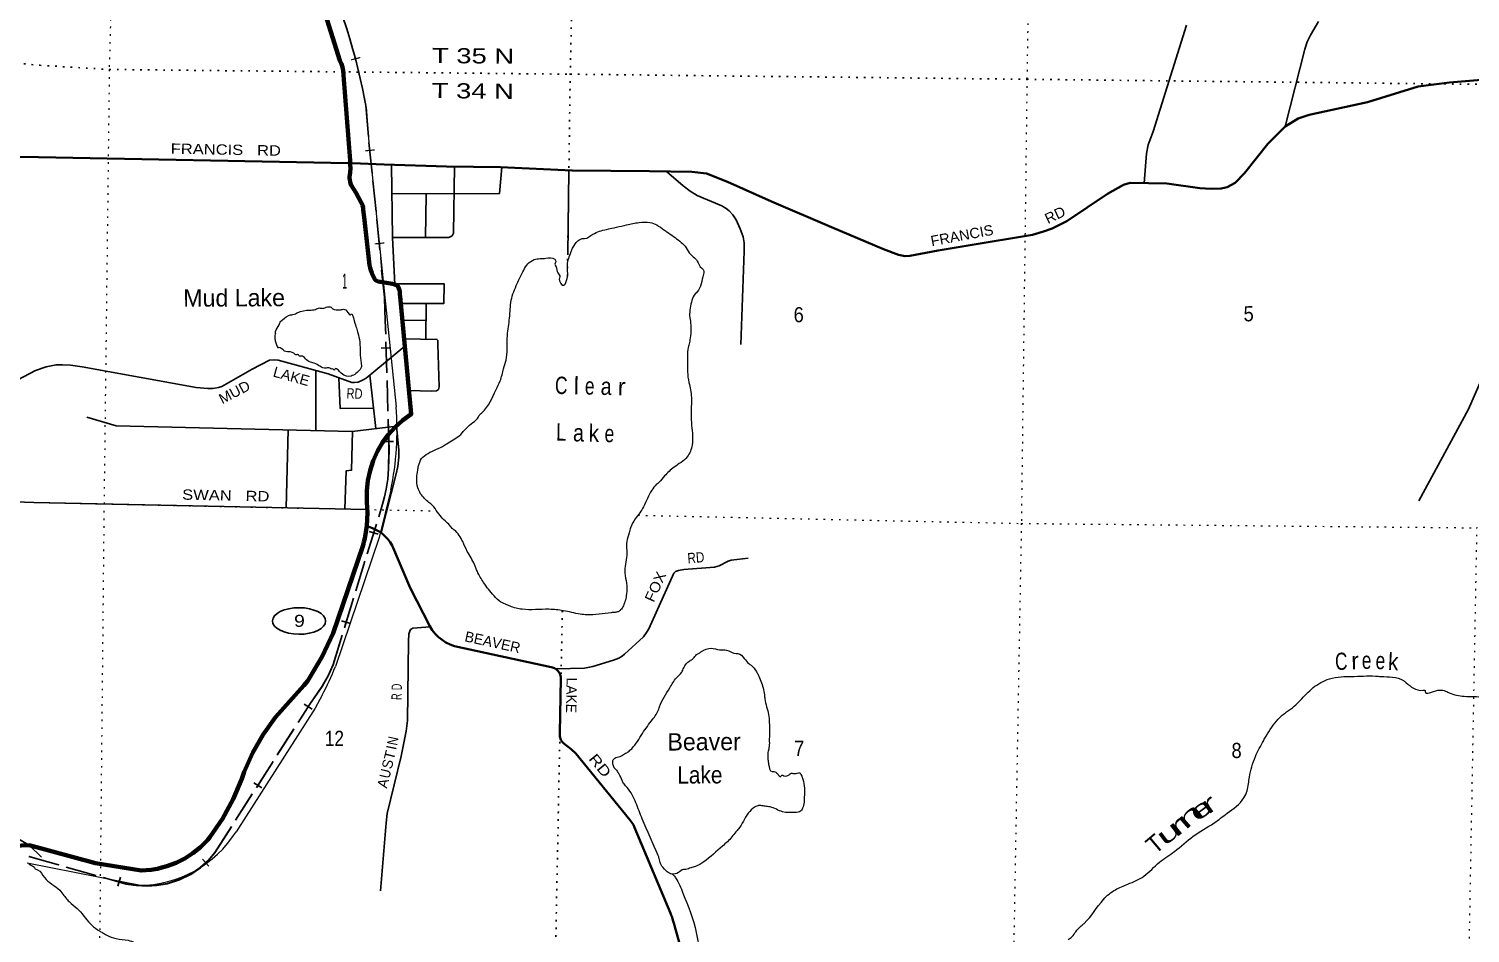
# Model space of a CAD drawing. Header units: feet. Extents: x -493433 to -244333, y 184684 to 373072.
# Drawn here: x -306000 to -289216, y 348789 to 359313 of the extents above; entities that cross this region are included whole.
import ezdxf
from ezdxf.enums import TextEntityAlignment as Align

# ---------------------------------------------------------------- set-up
doc = ezdxf.new("R2010")
doc.units = ezdxf.units.FT
doc.header["$LTSCALE"] = 60
doc.linetypes.add('DOTTED', pattern=[1.5, 0.3, -1.2])
doc.linetypes.add('LONG_DASHED', pattern=[7.5, 6, -1.5])
for name, color, linetype, lineweight in [('17', 7, 'Continuous', 25), ('23', 7, 'Continuous', 70), ('26', 7, 'Continuous', 40), ('27', 7, 'Continuous', 13), ('29', 7, 'Continuous', 25), ('30', 7, 'Continuous', 13), ('34', 7, 'Continuous', 13), ('39', 7, 'Continuous', 13), ('41', 7, 'Continuous', 13), ('6', 7, 'DOTTED', 25), ('63', 7, 'Continuous', 25), ('7', 7, 'DOTTED', 13)]:
    doc.layers.add(name, color=color, linetype=linetype, lineweight=lineweight)

msp = doc.modelspace()

# ---------------------------------------------------------------- linework, layer by layer
at = {"layer": '17'}
msp.add_ellipse((-302853.59, 352421.95), major_axis=(-309.24, 1), ratio=0.500121, dxfattribs=at)
at = {"layer": '23'}
for points in [[(-302263.42, 357751.38), (-302258.7, 357780.78), (-302334.11, 358774.88), (-302336.01, 358799.88), (-302339.67, 358824.88), (-302340.21, 358829.85), (-302348.47, 358867.89), (-302360.66, 358904.86), (-302376.65, 358940.35), (-302378.25, 358943.41), (-302983.68, 360877.13)], [(-302264.73, 357575.45), (-302264.4, 357592.01), (-302261.84, 357615.76), (-302259.23, 357642.01), (-302255.3, 357689.93), (-302256.23, 357730.78), (-302263.42, 357751.38)], [(-305996.95, 349814.48), (-305222.85, 349602.75), (-304689.86, 349517.21), (-304577.06, 349526.25), (-304526.84, 349534.74), (-304501.41, 349539.04), (-304476.84, 349545.48), (-304391.54, 349567.81), (-304285.67, 349607.75), (-304184.55, 349658.54), (-304089.3, 349719.62), (-304000.95, 349790.33), (-303920.48, 349869.88), (-303915.53, 349875.35), (-303891.6, 349905.81), (-303744, 350118.86), (-303619.49, 350346.16), (-303519.42, 350585.23), (-303490.37, 350666.49), (-303392.07, 350890.12), (-303270.92, 351102.26), (-303128.26, 351300.57), (-302965.66, 351482.88), (-302795.98, 351672.57), (-302773.58, 351697.61), (-302756.37, 351722.57), (-302735.88, 351752.28), (-302582.59, 352008.1), (-302456.88, 352278.54), (-302111.59, 353293.64), (-302103.1, 353318.62), (-302097.12, 353343.64), (-302087.85, 353382.43), (-302064.07, 353530.51), (-302055.89, 353680.27), (-302062.15, 353805.06), (-302063.41, 353830.07), (-302063.32, 353855.06), (-302063, 353938.53), (-302050.65, 354057.14), (-302025.97, 354173.81), (-301989.23, 354287.26), (-301940.83, 354396.25), (-301881.3, 354499.59), (-301816.71, 354586.91), (-301735.21, 354676.88), (-301644.75, 354757.84), (-301546.33, 354828.89), (-301676.04, 356198.43), (-301678.41, 356223.42), (-301679.73, 356248.43), (-301680.2, 356253.87), (-301684.02, 356273.66), (-301689.88, 356292.94), (-301697.72, 356311.5), (-301699.07, 356312.85), (-301708.3, 356321.03), (-301718.33, 356328.21), (-301729.05, 356334.29), (-301739.19, 356338.71), (-301764.08, 356345.38), (-301789.19, 356349.78), (-301930.99, 356374.62), (-301933.81, 356375.22), (-301939.83, 356376.91), (-301945.65, 356379.23), (-301951.19, 356382.13), (-301956.39, 356385.61), (-301961.21, 356389.6), (-301965.58, 356394.08), (-301969.45, 356398.99), (-301972.79, 356404.28), (-302005.44, 356471.43), (-302007.12, 356475.06), (-302018.27, 356503.44), (-302026.39, 356532.83), (-302031.39, 356562.91), (-302094.93, 357123.34), (-302104.89, 357207.4), (-302107.84, 357232.32), (-302113.91, 357257.4), (-302119.37, 357273.23), (-302127.93, 357291.55), (-302192.26, 357410.21), (-302244.76, 357494.72), (-302244.88, 357494.97), (-302252.98, 357514.2), (-302259.03, 357534.17), (-302262.96, 357554.66), (-302264.73, 357575.45)], [(-308357.81, 348107.11), (-307170.73, 349468.59), (-307094.38, 349546.85), (-307010.27, 349616.7), (-306919.32, 349677.37), (-306849.86, 349715.14), (-306760.02, 349748.53), (-306667.17, 349772.35), (-306572.35, 349786.33), (-306571.34, 349786.41), (-306545.92, 349788.43), (-306521.34, 349789.8), (-306450.29, 349793.75), (-305996.95, 349814.48)]]:
    msp.add_lwpolyline(points, dxfattribs=at)
at = {"layer": '26'}
for points in [[(-295553.79, 356705.43), (-295410.71, 356732.49), (-295060.3, 356792.59), (-294313.26, 356915.96), (-294183.94, 356955.48), (-294082.34, 356990.83), (-293912.69, 357075.97), (-293438.77, 357391.91), (-293251.8, 357499.07), (-293175.3, 357520.16), (-292749.94, 357514.35), (-292363.66, 357460.86), (-292231.31, 357450.45), (-292114.93, 357454.26), (-292045.76, 357472.55), (-291952.99, 357521.16), (-291842.43, 357632.76), (-291572.67, 357976.66), (-291370, 358176.6), (-291219.65, 358268.05), (-291090.32, 358312.62), (-290413.01, 358461.48), (-289823.38, 358642.2), (-289457.19, 358687.89), (-289085.28, 358719.36)], [(-305886.85, 357818.14), (-306570.28, 357828.72)], [(-302263.42, 357751.38), (-302281.8, 357751.72), (-305886.85, 357818.14)], [(-302263.42, 357751.38), (-302231.8, 357750.05), (-301861.26, 357734.48), (-301135.2, 357711.04), (-300507.16, 357703.51), (-299671.04, 357663.92), (-298774.05, 357657.49), (-298278.51, 357648.37), (-298110.3, 357629.14), (-297863.34, 357533.85), (-297350.1, 357304.6), (-296651.61, 357005.38), (-296046.61, 356748.23), (-295871.51, 356681.47), (-295796.41, 356668.22), (-295741.1, 356670), (-295553.79, 356705.43)], [(-299816.72, 351125.5), (-299805.39, 351748.53), (-299805.01, 351769.5), (-299812.69, 351798.53), (-299813.93, 351802.16), (-299819.68, 351814.58), (-299826.7, 351826.34), (-299834.91, 351837.29), (-299844.22, 351847.33), (-299854.53, 351856.33), (-299865.72, 351864.21), (-299877.68, 351870.88), (-299890.27, 351876.26), (-299903.35, 351880.3), (-299916.78, 351882.95), (-301044.5, 352127.96), (-301093.94, 352146.93), (-301142.25, 352171.47), (-301187.73, 352200.92), (-301229.88, 352234.96), (-301268.24, 352273.23), (-301302.39, 352315.29), (-301331.96, 352360.69), (-301558.04, 352807.89), (-301768.6, 353298.84), (-301791.46, 353337.52), (-301818.24, 353373.59), (-301848.64, 353406.67), (-301882.33, 353436.39), (-301918.94, 353462.43), (-301958.08, 353484.49), (-301999.3, 353502.35), (-302042.17, 353515.8), (-302064.69, 353520.94)], [(-298297.43, 348227.74), (-298487.82, 348904.65), (-298494.9, 348929.84), (-298503.68, 348954.65), (-298510.23, 348973.16), (-298519.03, 348998.01), (-298529.56, 349023.16), (-298945.83, 350016.86), (-298960.47, 350048.14), (-298978.6, 350078.31), (-298999.79, 350106.42), (-299630.75, 350879.55), (-299682.96, 350928.52), (-299769.16, 350996.37), (-299779.29, 351005.58), (-299788.41, 351015.79), (-299796.41, 351026.9), (-299803.21, 351038.79), (-299808.73, 351051.32), (-299812.9, 351064.36), (-299815.22, 351075.5), (-299817.18, 351100.39), (-299816.72, 351125.5)]]:
    msp.add_lwpolyline(points, dxfattribs=at)
at = {"layer": '29'}
for p, q in [((-301778.02, 357731.79), (-301763.82, 356884.53)), ((-299711.04, 357665.81), (-299724.6, 356683.5)), ((-301371.14, 357386.79), (-301380.71, 356884.8)), ((-301370.98, 356115.94), (-301377.76, 355700.34)), ((-301650.04, 355923.89), (-301374.18, 355919.6)), ((-302658.48, 355337.02), (-302655.82, 354638.61)), ((-302029.83, 355284.53), (-301957.47, 354662.05)), ((-302981.66, 354646.41), (-303004.83, 353739.3)), ((-307867.6, 353869.41), (-305942.1, 353801.63)), ((-302063.81, 353719.33), (-305942.1, 353801.63)), ((-305853.57, 349672.44), (-305996.95, 349814.48))]:
    msp.add_line(p, q, dxfattribs=at)
for points in [[(-293011.79, 357517.93), (-292986.52, 357861.15), (-292964.65, 357963.12), (-292905.57, 358117.77), (-292520.07, 359354.88)], [(-290980.72, 359398.8), (-291073.87, 359240.33), (-291113.63, 359160.78), (-291139.79, 359075.37), (-291369.63, 358176.96)], [(-287736.23, 358031.34), (-287949.79, 357696.03), (-288166.31, 357327.51), (-289236.06, 354886.71), (-289812.26, 353819.81)], [(-300490.15, 357702.7), (-300517.38, 357397.42), (-301772.92, 357392.29)], [(-301044.91, 357709.96), (-301053.46, 356935.95), (-301071.62, 356904.31), (-301108.3, 356884.99), (-301763.82, 356884.53), (-301738.22, 356338.45)], [(-298573.91, 357653.81), (-298380.86, 357487.41), (-298300.22, 357424.33), (-298216.85, 357374.4), (-297928.41, 357252.35), (-297878.23, 357223.61), (-297845.13, 357196.7), (-297801.69, 357147.04), (-297763.69, 357088.82), (-297716.88, 356985.62), (-297682.28, 356890.93), (-297669.3, 356822.15), (-297668.43, 356724.96), (-297710.24, 355639.19)], [(-301734.6, 356347.24), (-301163.59, 356345.68), (-301167.46, 356115.49), (-301668.29, 356116.6)], [(-301629.19, 355703.79), (-301247.88, 355698.56), (-301237.57, 355686.05), (-301235.26, 355641.7), (-301221.02, 355145.94), (-301228.58, 355116.33), (-301239.64, 355106.62), (-301254.12, 355100.42), (-301313.55, 355096.15), (-301572.39, 355104.1)], [(-301621.12, 355618.58), (-302073.49, 355248.84), (-302112.54, 355224.58), (-302166.33, 355201.81), (-302205.63, 355195.6), (-302236.66, 355197.67), (-302513.85, 355297), (-303097.17, 355458.41), (-303142.68, 355462.55), (-303196.46, 355458.41), (-303399.98, 355351.32), (-303750.83, 355152.14), (-303790.48, 355139.2), (-303833.92, 355130.92), (-303862.88, 355126.78), (-303916.32, 355127.31), (-304052.87, 355138.7), (-305377.86, 355378.51), (-305513.23, 355400.47), (-305608.38, 355404.61), (-305682.85, 355404.61), (-305798.69, 355379.77), (-305920.97, 355337.78)], [(-305920.97, 355337.78), (-306412.04, 355082.01), (-307145.43, 354777.35), (-307252.11, 354725.07), (-307326.94, 354657.58), (-307463.37, 354490.37), (-307771.06, 354062.59), (-307841, 353951.44), (-307912.48, 353735.62), (-307960.29, 353606.69), (-308012.99, 353486.24), (-308187.34, 353186.23), (-308932.54, 352466.6)], [(-302389.5, 355252.44), (-302375.27, 354895.55), (-301984.93, 354898.26)], [(-305324.45, 354793.45), (-304981.13, 354694.32), (-302236.13, 354628.55), (-301719.86, 354690.62)], [(-301719.86, 354690.62), (-301692.65, 354411.33), (-301692.89, 354326.67), (-301700.92, 354220.95), (-301721.96, 354133.45), (-301895.41, 353447.93)], [(-302231.94, 354629.05), (-302241.65, 354176.2), (-302306.21, 354167.65), (-302321.65, 353724.8)], [(-299859.78, 351863.01), (-299528.91, 351874.29), (-299469.16, 351883.95), (-299433.75, 351892.92), (-299189.66, 351967.42), (-299129.67, 351990.18), (-299091.88, 352012.27), (-299063.48, 352035.71), (-298842.14, 352238.51), (-298805.33, 352288.21), (-298780.08, 352329.56), (-298488.12, 352977.51), (-298467.71, 352995.89), (-298434.61, 353008.31), (-298374.45, 353019.23), (-298015.83, 353047), (-297962.98, 353062.11), (-297857.48, 353117.98), (-297822.71, 353129.23), (-297623.04, 353152.73)], [(-308932.54, 352466.6), (-309081.75, 352296.9), (-309095.68, 352268.93), (-309109.2, 352214.84), (-309114.97, 352166.78), (-309142.34, 351035.64), (-307844.02, 351023.39), (-307837.14, 351014.86), (-307833.27, 351003.26), (-307833.44, 350954.68), (-307821.68, 350539.36), (-307814.88, 350521.27), (-307802.35, 350510.36), (-307781.1, 350496.83), (-307711, 350470.51), (-306811.16, 350141.18), (-306755.38, 350125.94), (-306521.82, 350094.29), (-306478.84, 350081.26), (-306290.06, 349982.14), (-305996.95, 349814.48)], [(-301328.1, 352354.76), (-301529.21, 352339.91), (-301557.13, 352321.59), (-301574.72, 352273.69), (-301578.86, 352182.63), (-301591.27, 351263.82), (-301605.39, 351141.04), (-301665.11, 350849.56), (-301827.09, 350179.46), (-301837.75, 350073.98), (-301904.24, 349281.7)]]:
    msp.add_lwpolyline(points, dxfattribs=at)
at = {"layer": '34'}
for points in [[(-302073.32, 358402.71), (-302038.8, 357992.15), (-301722.59, 354914.66)], [(-301785.01, 353946.06), (-301918.62, 353393.69), (-302428.67, 351892.78)], [(-302583.48, 351556.69), (-302666.19, 351405.41), (-303586.56, 349969.19)], [(-304717.17, 349345.58), (-304915.31, 349384.32), (-306020.4, 349602.15)]]:
    msp.add_lwpolyline(points, dxfattribs=at)
for centre, radius, start, end in [((-308835.05, 357208.16), 6868.12, 9.99376, 17.8487), ((-305102.53, 354646.17), 3390.59, 348.08354, 4.54183), ((-306498.14, 353563.63), 4399.13, 332.85699, 337.6779), ((-304717.64, 350683.14), 1337.56, 270.0202, 327.73994)]:
    msp.add_arc(centre, radius, start, end, dxfattribs=at)
at = {"layer": '39'}
msp.add_line((-305933.81, 349552.42), (-306000.17, 349591.74), dxfattribs=at)
msp.add_arc((-299776.76, 356359.07), 28.88, 202.13655, 319.05149, dxfattribs=at)
for points in [[(-305859.83, 361879.48), (-305934.82, 361837.51), (-306181.6, 361774.38), (-306414.63, 361654.58), (-306600.65, 361617.34), (-306865.39, 361584.62), (-307358.72, 361490.67), (-307405.2, 361484.9), (-307588.91, 361490.06), (-308041.71, 361416.07), (-308260.07, 361374.98), (-308468.49, 361309.59), (-308779.89, 361244.82), (-308949.73, 361211.52), (-309123.53, 361190.36), (-309301.27, 361181.34), (-309527.7, 361140.31), (-309560.04, 361134.44), (-309877.23, 361110.12), (-310016.75, 361080.67), (-310134.16, 361036.94), (-310197.03, 360996.91), (-310369.82, 360828.24), (-310422.77, 360761.89), (-310437.11, 360731.68), (-310506.53, 360620.98), (-310622.5, 360492.37), (-310722.02, 360408.12), (-310805.2, 360350.04), (-310827.6, 360321.9), (-310957.47, 360229.74), (-311145.82, 360146.03), (-311336.01, 360088.61), (-311358.27, 360082.69), (-311528.1, 360049.38), (-311675.8, 360005.82), (-311793.07, 359982.3), (-312096.16, 359951.83), (-312320.19, 359965.32), (-312429.11, 359982.14), (-312578.45, 359993.16), (-312891.69, 359952.64), (-313139.99, 359960.22), (-313305.47, 359973.36), (-313679.08, 359965.53), (-313695.23, 359965.63), (-313776.04, 359958.03), (-313966.15, 359912.72), (-314029.02, 359872.7), (-314181, 359792.81), (-314235.63, 359776.98), (-314342.7, 359769.55), (-314443.66, 359768.15), (-314487.99, 359780.54), (-314528.15, 359813.11), (-314580.47, 359839.7), (-314667.07, 359872.54), (-314695.37, 359868.68), (-314703.62, 359842.46), (-314691.7, 359814.1), (-314663.61, 359787.67), (-314657.64, 359775.51), (-314605.57, 359712.56), (-314539.31, 359657.61), (-314479.19, 359592.58), (-314360.55, 359521.14), (-314030.59, 359347.39), (-313968.2, 359318.72), (-313869.45, 359289.83), (-313782.82, 359263.04), (-313734.4, 359256.69), (-313667.6, 359280.53), (-313622.94, 359316.62), (-313584.34, 359350.73), (-313508.93, 359453.31), (-313474.52, 359465.22), (-313438.31, 359446.82), (-313428.23, 359442.72), (-313377.82, 359434.33), (-313272.62, 359464), (-313202.01, 359455.48), (-313183.81, 359459.41), (-313161.46, 359479.48), (-313125.15, 359475.21), (-313100.7, 359507.4), (-313025.58, 359567.55), (-313007.36, 359573.5), (-312962.99, 359567.17), (-312904.83, 359508.22), (-312816.52, 359430.9), (-312760.11, 359412.38), (-312733.94, 359402.11), (-312574.41, 359403.16), (-312519.83, 359412.93), (-312501.56, 359426.96), (-312352.01, 359446.25), (-312281.25, 359459.96)], [(-299754.92, 356340.12), (-299726.64, 356429.03), (-299726.73, 356586.62), (-299706.54, 356659.36), (-299678.26, 356740.19), (-299625.68, 356825.07), (-299585.23, 356861.45), (-299544.76, 356873.58), (-299528.57, 356873.58), (-299431.46, 356922.1), (-299273.63, 356978.72), (-299038.89, 357031.32), (-298893.19, 357059.65), (-298767.72, 357059.68), (-298686.75, 357031.43), (-298605.76, 356974.88), (-298569.31, 356950.64), (-298419.49, 356841.58), (-298358.75, 356785.03), (-298310.13, 356708.26), (-298216.97, 356611.31), (-298164.3, 356526.47), (-298148.11, 356514.34), (-298144.02, 356457.78), (-298172.29, 356344.62), (-298216.76, 356251.67), (-298237, 356231.46), (-298297.61, 356061.72), (-298305.65, 355972.82), (-298293.46, 355887.97), (-298301.44, 355694), (-298313.55, 355633.39), (-298321.63, 355605.1), (-298329.66, 355504.08), (-298329.56, 355322.24), (-298313.3, 355196.98), (-298293.01, 355112.13), (-298284.87, 355023.23), (-298284.69, 354728.24), (-298272.48, 354607.03), (-298276.45, 354469.64), (-298333.04, 354332.24), (-298486.78, 354210.96), (-298596, 354109.92), (-298660.72, 354037.16), (-298693.08, 354008.87), (-298745.67, 353944.2), (-298842.69, 353750.21), (-298883.12, 353681.51), (-298939.75, 353608.75), (-298992.31, 353507.71), (-299008.46, 353447.1), (-299036.74, 353346.07), (-299036.65, 353184.45), (-299060.81, 352982.4), (-299040.51, 352861.18), (-299040.43, 352735.92), (-299076.78, 352598.52), (-299109.13, 352550.03), (-299137.45, 352529.81), (-299173.88, 352521.72), (-299218.39, 352517.66), (-299501.7, 352493.34), (-299578.61, 352501.4), (-299776.97, 352541.75), (-299942.92, 352557.86), (-300254.58, 352557.77), (-300396.26, 352594.09), (-300432.7, 352610.24), (-300501.53, 352642.55), (-300582.53, 352715.26), (-300704.04, 352868.77), (-300776.98, 352998.05), (-300809.41, 353078.86), (-300894.49, 353232.38), (-300947.18, 353345.51), (-301044.4, 353478.82), (-301068.7, 353499.02), (-301084.9, 353519.22), (-301194.25, 353628.29), (-301319.82, 353785.84), (-301340.06, 353801.99), (-301437.27, 353902.99), (-301469.69, 353971.67), (-301481.91, 354088.85), (-301469.82, 354177.75), (-301461.75, 354226.24), (-301425.38, 354311.11), (-301259.48, 354416.22), (-301158.33, 354468.79), (-301134.05, 354484.96), (-300988.4, 354577.93), (-300850.85, 354715.37), (-300773.99, 354780.04), (-300753.78, 354816.42), (-300721.42, 354848.75), (-300559.67, 355115.5)], [(-300559.67, 355115.5), (-300511.16, 355216.53), (-300470.77, 355357.97), (-300442.5, 355459), (-300430.43, 355584.28), (-300426.47, 355745.92), (-300402.31, 355947.97), (-300382.2, 356154.05), (-300313.5, 356348.04), (-300281.16, 356416.74), (-300236.69, 356505.66), (-300188.16, 356578.41), (-300115.34, 356626.92), (-300046.53, 356639.06), (-299977.72, 356643.13), (-299876.53, 356631.03), (-299864.36, 356602.74), (-299872.45, 356586.58), (-299860.28, 356542.13), (-299840, 356473.44), (-299815.69, 356429), (-299819.73, 356416.88), (-299803.5, 356348.19), (-299787.3, 356332.03)], [(-303126.26, 355770.99), (-303126.26, 355789.52), (-303085.85, 355870.35), (-303077.76, 355890.56), (-303045.4, 355926.93), (-302952.33, 355983.54), (-302924.01, 355987.58), (-302867.35, 356011.85), (-302729.76, 356040.17), (-302660.95, 356048.28), (-302616.43, 356064.46), (-302571.91, 356060.43), (-302535.49, 356072.56), (-302478.82, 356072.58), (-302466.67, 356060.47), (-302369.51, 356044.33), (-302345.23, 356048.38), (-302325, 356048.39), (-302268.29, 355991.83), (-302252.1, 355983.76), (-302248.06, 355991.84), (-302211.58, 355915.07), (-302166.97, 355773.66), (-302146.67, 355668.61), (-302130.33, 355422.12), (-302126.25, 355381.71), (-302142.42, 355349.38), (-302247.62, 355272.57), (-302360.97, 355304.86), (-302437.91, 355349.28), (-302441.94, 355341.21), (-302454.09, 355353.32), (-302474.34, 355353.31), (-302494.58, 355365.43), (-302539.1, 355365.42), (-302676.75, 355421.94), (-302705.1, 355430.01), (-302765.83, 355462.32), (-302814.42, 355502.72), (-302854.91, 355510.78), (-302867.06, 355522.9), (-302879.19, 355518.86), (-302915.64, 355539.06), (-302988.5, 355555.19), (-303020.89, 355563.26), (-303089.72, 355603.65), (-303100.04, 355600.21)], [(-303126.26, 355770.99), (-303136.79, 355719.59), (-303125.64, 355669.38), (-303111.23, 355625.74), (-303100.04, 355600.21)], [(-299020.38, 350898.32), (-298979.7, 350935.58), (-298854.34, 351113.41), (-298737.06, 351275.08), (-298664.27, 351396.32), (-298656.19, 351424.6), (-298534.9, 351642.84), (-298458.06, 351760.04), (-298397.39, 351824.71), (-298373.13, 351877.24), (-298304.36, 351958.08), (-298263.91, 351986.38), (-298223.46, 352030.84), (-298195.14, 352047.01), (-298166.82, 352067.22), (-298053.5, 352103.62), (-297956.36, 352087.48), (-297875.4, 352083.47), (-297762.06, 352043.09), (-297741.81, 352043.1), (-297668.93, 351986.55), (-297616.27, 351925.95), (-297587.93, 351905.75), (-297527.18, 351833.04), (-297506.92, 351796.67), (-297450.16, 351643.14), (-297433.93, 351562.33), (-297429.85, 351513.85), (-297385.23, 351332.03), (-297377.08, 351239.09), (-297376.96, 351020.9), (-297380.96, 350944.12), (-297393.08, 350891.59), (-297393.03, 350810.77), (-297384.9, 350754.21), (-297344.38, 350669.36), (-297324.14, 350669.37), (-297283.65, 350645.13), (-297243.16, 350612.82), (-297231.03, 350628.98), (-297206.74, 350620.91), (-297146.04, 350633.05), (-297121.75, 350649.22), (-297081.28, 350645.19), (-297024.62, 350653.29), (-297004.36, 350629.05), (-296996.26, 350600.77), (-296988.15, 350580.56), (-296967.85, 350475.51), (-296971.82, 350330.05), (-296983.92, 350257.31), (-296996.04, 350233.07), (-297012.22, 350208.82), (-297076.97, 350192.63), (-297222.69, 350200.68), (-297368.42, 350257.2), (-297425.1, 350265.27), (-297449.38, 350269.31), (-297502, 350273.33), (-297542.47, 350257.16), (-297623.38, 350184.4), (-297736.6, 350002.54), (-297768.95, 349966.17), (-297813.45, 349909.58), (-297922.67, 349800.45), (-298141.12, 349618.56), (-298238.23, 349566.01), (-298290.84, 349549.83), (-298347.49, 349529.61), (-298375.82, 349529.6), (-298436.51, 349493.22), (-298513.4, 349477.03), (-298566.03, 349501.26), (-298626.79, 349569.94), (-298642.99, 349598.22), (-298659.21, 349658.82), (-298671.37, 349691.15), (-298857.81, 350119.41), (-298930.77, 350305.25), (-299032.06, 350483.02), (-299069.06, 350525.48), (-299091.09, 350564.71), (-299127.47, 350638.83), (-299134.12, 350647.06)], [(-291046.01, 351646.98), (-290855.82, 351748.04), (-290718.22, 351772.31), (-290600.85, 351776.38), (-290317.53, 351780.48), (-290256.81, 351776.45), (-289993.69, 351728.03), (-289961.31, 351703.78), (-289762.94, 351614.93), (-289738.65, 351610.89), (-289738.64, 351602.81), (-289592.94, 351614.96), (-289459.35, 351586.71), (-289374.35, 351558.45), (-289285.29, 351546.34), (-289058.63, 351538.31), (-288621.49, 351506.07), (-288394.83, 351514.2), (-288249.11, 351506.14), (-288119.6, 351514.25), (-288050.8, 351526.39), (-287824.17, 351587.05), (-287642.07, 351659.81), (-287561.15, 351732.56), (-287435.75, 351882.09), (-287411.49, 351914.43), (-287342.72, 351999.29), (-287273.94, 352051.84), (-287237.52, 352055.89), (-287197.04, 352043.78), (-287112, 351987.22), (-286982.42, 351849.86), (-286913.57, 351765.02), (-286804.21, 351607.44), (-286781.02, 351584.31)], [(-293898.98, 348712.48), (-293849.34, 348749.14), (-293808.9, 348805.72), (-293744.18, 348874.43), (-293711.81, 348902.72), (-293485.31, 349181.59), (-293347.76, 349294.75), (-293202.09, 349359.44), (-293015.95, 349452.42), (-292833.9, 349614.09), (-292659.94, 349739.39), (-292441.47, 349917.23), (-292198.7, 350070.84), (-292044.96, 350184.01), (-291850.78, 350361.85), (-291814.4, 350446.71), (-291786.15, 350604.3), (-291717.46, 350842.72), (-291620.42, 351032.65), (-291592.12, 351081.15), (-291450.56, 351279.17), (-291353.46, 351364.06), (-291264.45, 351428.72), (-291195.68, 351497.43), (-291046.01, 351646.98)], [(-299020.93, 350896.75), (-299061.72, 350872.78), (-299116.2, 350840.85), (-299177.3, 350823.09), (-299202.3, 350794.57), (-299199.9, 350749.79), (-299181.14, 350708.36), (-299150.4, 350675.73), (-299129.54, 350643.66)], [(-305933.81, 349552.42), (-305931.31, 349545.6), (-305898.92, 349525.41), (-305817.92, 349436.55), (-305639.74, 349287.1), (-305591.13, 349226.51), (-305506.07, 349133.61), (-305416.99, 349056.86), (-305340.02, 348963.96), (-305178.04, 348814.51), (-305141.59, 348794.31), (-305093.01, 348766.05), (-304983.71, 348725.68), (-304842.03, 348705.52), (-304700.32, 348632.84), (-304667.93, 348596.48), (-304651.71, 348552.05), (-304607.15, 348491.45), (-304538.31, 348430.86), (-304364.2, 348317.79), (-304348, 348313.75), (-304343.93, 348277.38), (-304327.72, 348241.03), (-304266.95, 348156.19), (-304169.77, 348063.29), (-304149.52, 348047.14), (-304125.23, 348030.98), (-304117.12, 348006.74), (-303999.69, 347913.85), (-303829.64, 347816.92), (-303493.61, 347663.49), (-303303.34, 347594.86), (-303283.1, 347590.83), (-303266.91, 347602.96), (-303230.49, 347607.01), (-303173.82, 347598.95), (-303064.51, 347546.45), (-302829.66, 347372.79), (-302797.26, 347344.51), (-302619.09, 347195.07), (-302538.09, 347106.2), (-302408.45, 346912.3), (-302335.51, 346754.73), (-302299.05, 346694.13), (-302161.31, 346480.03), (-302084.35, 346395.21), (-301987.17, 346318.47), (-301966.92, 346290.19), (-301906.13, 346156.87), (-301829.15, 346027.6), (-301703.58, 345849.85), (-301598.22, 345635.73), (-301525.3, 345518.58), (-301468.6, 345466.07), (-301359.29, 345397.41), (-301306.66, 345373.19), (-301245.93, 345344.92), (-300994.93, 345223.79), (-300877.46, 345062.2), (-300751.91, 344924.86), (-300707.35, 344852.14), (-300642.49, 344686.51), (-300488.52, 344399.68), (-300427.69, 344197.67), (-300188.68, 343817.93), (-300131.98, 343745.22), (-300067.19, 343696.76), (-300026.71, 343676.57), (-299856.69, 343611.97), (-299650.23, 343515.06), (-299354.67, 343349.49), (-299263.95, 343290.1)], [(-298498.86, 349471.27), (-298467.81, 349430.78), (-298382.71, 349253.02), (-298228.65, 348796.46), (-298192.13, 348646.97), (-298163.77, 348594.45), (-298111.06, 348408.6), (-298102.79, 348343.75)]]:
    msp.add_spline(points, degree=3, dxfattribs=at)
at = {"layer": '6'}
for p, q in [((-306773.72, 358971.04), (-305872.11, 358889.07)), ((-299726.6, 356538.61), (-299726.63, 356536.57)), ((-299787.33, 352543.21), (-299871.5, 348308.54)), ((-299786.68, 352542.73), (-299788.96, 352461.4))]:
    msp.add_line(p, q, dxfattribs=at)
for points in [[(-299557.79, 365028.09), (-299569.16, 364099.39), (-299695.56, 358794.45), (-299728.24, 356419.63)], [(-305872.11, 358889.07), (-305062.86, 358840.24), (-299695.56, 358785.38), (-294376.81, 358726.21), (-289049.98, 358666.84)]]:
    msp.add_lwpolyline(points, dxfattribs=at)
at = {"layer": '63'}
for p, q in [((-301785.14, 355599.72), (-301895.71, 355596.56)), ((-301754.02, 354512.33), (-301864.58, 354509.17)), ((-301931.62, 353430.85), (-302037.31, 353463.47)), ((-302252.42, 352391.39), (-302358.11, 352424.01)), ((-302700.75, 351395.34), (-302793.91, 351454.97)), ((-303287.18, 350479.1), (-303380.34, 350538.73)), ((-303903.84, 349569.55), (-303978, 349651.61)), ((-304964.53, 349333.88), (-304934, 349440.19))]:
    msp.add_line(p, q, dxfattribs=at)
at = {"layer": '63', "linetype": 'LONG_DASHED'}
for points in [[(-303846.12, 364864), (-302344.23, 359450.53), (-302298.47, 359312.95), (-302262.28, 359198.34), (-302228.93, 359083.56), (-302197.53, 358968.13), (-302167.24, 358851.63), (-302139.77, 358734.95), (-302114.45, 358618.28), (-302090.26, 358500.56), (-302075.81, 358420.24), (-302039.81, 357992.06), (-301887.3, 356507.8)], [(-305999.25, 349679.92), (-304870.35, 349363.64), (-304748.11, 349345.65), (-304623.61, 349338.53), (-304514.91, 349346.89), (-304385.24, 349367.82), (-304243.28, 349411.24), (-304113.57, 349476.54), (-304004.88, 349551.83), (-303907.69, 349639.66), (-303833.97, 349726.07), (-302727.03, 351455.57), (-302582.33, 351663.2), (-302515.35, 351784.66), (-302456.75, 351914.46), (-301880.72, 353780.93), (-301856.65, 353866.81), (-301838.85, 353956.9), (-301818.96, 354072.13), (-301810.59, 354193.62), (-301805.77, 354412.08), (-301846.27, 355826.99), (-301852.57, 356036.96), (-301858.85, 356192.19), (-301891.38, 356506)]]:
    msp.add_lwpolyline(points, dxfattribs=at)
at = {"layer": '63', "linetype": 'LONG_DASHED', "lineweight": 13}
msp.add_lwpolyline([(-305997.23, 349682.99), (-304871.22, 349359.62), (-304748.53, 349341.57), (-304623.57, 349334.42), (-304514.43, 349342.82), (-304384.31, 349363.82), (-304241.75, 349407.42), (-304111.47, 349473.01), (-304002.33, 349548.61), (-303904.74, 349636.8), (-303830.67, 349723.62), (-302723.62, 351453.29), (-302578.84, 351661.03), (-302511.68, 351782.82), (-302452.91, 351913.01), (-301876.79, 353779.77), (-301852.66, 353865.86), (-301834.82, 353956.15), (-301814.88, 354071.64), (-301806.49, 354193.43), (-301801.67, 354412.09), (-301842.17, 355827.11), (-301848.47, 356037.1), (-301854.76, 356192.48), (-301887.3, 356506.42)], dxfattribs=at)
at = {"layer": '7'}
for p, q in [((-304969.87, 362218.55), (-305064.3, 358838.59)), ((-305062.86, 358840.24), (-305124.19, 353784.5)), ((-310432.12, 353966.25), (-305942.1, 353801.63)), ((-305942.1, 353801.63), (-305124.19, 353784.5)), ((-305124.19, 353793.58), (-305177.5, 348495.19)), ((-305124.19, 353784.5), (-301252.72, 353702.27)), ((-298905.05, 353652.35), (-294442.55, 353557.33)), ((-294442.55, 353557.33), (-289140.24, 353506.03))]:
    msp.add_line(p, q, dxfattribs=at)
for points in [[(-294298.54, 364055.8), (-294376.81, 358735.29), (-294442.55, 353557.33), (-294536.82, 348317.51), (-294618.89, 342958.75)], [(-289140.24, 353515.11), (-289238.73, 348172.28), (-289349.36, 342818.55), (-289435.71, 337505.47), (-289534.2, 332196.65), (-289632.93, 326889.64), (-289652.45, 323328.71)]]:
    msp.add_lwpolyline(points, dxfattribs=at)

# ---------------------------------------------------------------- texts
at = {"layer": '17', "width": 1.2}
msp.add_text(' 9 ', height=140, dxfattribs=at).set_placement((-302848.48, 352353.64), align=Align.CENTER)
at = {"layer": '27'}
for s, height, rotation, width, p in [('FRANCIS   RD', 120, 358.945, 1.2, (-304348.84, 357859.8)), ('RD', 120, 25.752, 1.05, (-294133.4, 357040.51)), ('FRANCIS', 120, 10.606, 1.05, (-295486.3, 356782.41)), ('RD', 121, 309.218, 1.25, (-299487.44, 350814.57))]:
    msp.add_text(s, height=height, rotation=rotation, dxfattribs=dict(at, width=width)).set_placement(p)
for s, rotation, p in [('BEAVER', 347.742, (-300932.14, 352186.35)), ('LAKE', 268.958, (-299737.41, 351765.61))]:
    msp.add_text(s, height=121, rotation=rotation, dxfattribs=at).set_placement(p)
at = {"layer": '30'}
for s, rotation, width, p in [('LAKE', 344.533, 1.05, (-303165.19, 355268.99)), ('MUD', 27.741, 1.05, (-303747.54, 354942.6)), ('RD', 358.533, 0.8, (-302301.13, 355011.48)), ('SWAN   RD', 358.784, 1.2, (-304215.34, 353833.91)), ('RD', 4.428, 0.85, (-298325.95, 353091.97)), ('FOX', 65.744, 1.1, (-298723.83, 352630.48))]:
    msp.add_text(s, height=120, rotation=rotation, dxfattribs=dict(at, width=width)).set_placement(p)
for s, rotation, width, p in [('D', 89.226, 0.65, (-301656, 351653.51)), ('R', 89.226, 0.65, (-301657.54, 351540.13)), ('N', 78.421, 0.85, (-301703.16, 351014.91)), ('T', 76.411, 1.1, (-301737.8, 350844.98)), ('U', 76.411, 0.9, (-301789.79, 350631.69))]:
    msp.add_text(s, height=120, rotation=rotation, dxfattribs=dict(at, width=width)).set_placement(p, align=Align.CENTER)
for s, rotation, p in [('I', 78.421, (-301718.72, 350936.65)), ('S', 76.411, (-301762.93, 350742.81)), ('A', 76.411, (-301816.99, 350519.18))]:
    msp.add_text(s, height=120, rotation=rotation, dxfattribs=at).set_placement(p, align=Align.CENTER)
at = {"layer": '41'}
for s, rotation, p in [('Mud Lake', 0.266, (-304200.98, 356079.44)), ('l', 358.782, (-299656.2, 355060.21)), ('r', 358.781, (-299142.85, 355049.29)), ('Beaver', 0.263, (-298563.25, 350913.99)), ('T', 40.065, (-292885.39, 349697.92))]:
    msp.add_text(s, height=201.7, rotation=rotation, dxfattribs=at).set_placement(p)
for s, rotation, width, p in [('C', 358.782, 0.75, (-299874.95, 355064.87)), ('e', 358.781, 0.75, (-299526.37, 355057.45)), ('a', 358.781, 0.85, (-299342.55, 355053.54)), ('L', 358.782, 0.8, (-299862.06, 354521.21)), ('a', 358.782, 0.85, (-299664.22, 354512.61)), ('k', 358.781, 0.9, (-299482.5, 354508.36)), ('e', 358.781, 0.75, (-299296.8, 354504.31)), ('Lake', 0.263, 0.9, (-298448.65, 350529.34)), ('e', 36.557, 1.7, (-292396.55, 350077.61)), ('r', 37.02, 1.9, (-292270.85, 350159.43)), ('r', 39.038, 2, (-292637.76, 349898)), ('n', 41.157, 2, (-292533.16, 349981.86)), ('u', 37.192, 1.85, (-292777.34, 349796.29))]:
    msp.add_text(s, height=201.7, rotation=rotation, dxfattribs=dict(at, width=width)).set_placement(p)
for s, rotation, width, p in [('C', 1.676, 0.75, (-290714.67, 351852.48)), ('e', 0.55, 0.75, (-290421.1, 351864.43)), ('e', 358.239, 0.75, (-290263.47, 351861.24)), ('k', 357.401, 0.9, (-290115.91, 351850.03))]:
    msp.add_text(s, height=200, rotation=rotation, dxfattribs=dict(at, width=width)).set_placement(p, align=Align.CENTER)
msp.add_text('r', height=200, rotation=1.108, dxfattribs=at).set_placement((-290554.76, 351860.43), align=Align.CENTER)
at = {"layer": '6', "width": 1.35}
for s, p in [('T 35 N', (-301305.67, 358915.9)), ('T 34 N', (-301308.53, 358507.58))]:
    msp.add_text(s, height=176.5, rotation=359.414, dxfattribs=at).set_placement(p)
at = {"layer": '63'}
for rotation, p in [(284.516, (-302247.48, 358951.79)), (275.804, (-302083.38, 357893.07)), (275.804, (-301971.13, 356810.5))]:
    msp.add_text('I', height=111, rotation=rotation, dxfattribs=at).set_placement(p, align=Align.CENTER)
at = {"layer": '7'}
for s, rotation, width, p in [('1', 0.265, 0.45, (-302350.6, 356289.15)), ('6', 0.262, 0.9, (-297093.75, 355898.19)), ('5', 0.26, 0.9, (-291854.03, 355908.97)), ('12', 0.265, 0.85, (-302552.61, 350967.34)), ('7', 0.262, 0.9, (-297088.11, 350850.83)), ('8', 0.26, 0.9, (-291994.62, 350826.39))]:
    msp.add_text(s, height=176.5, rotation=rotation, dxfattribs=dict(at, width=width)).set_placement(p)

doc.saveas('drawing.dxf')
